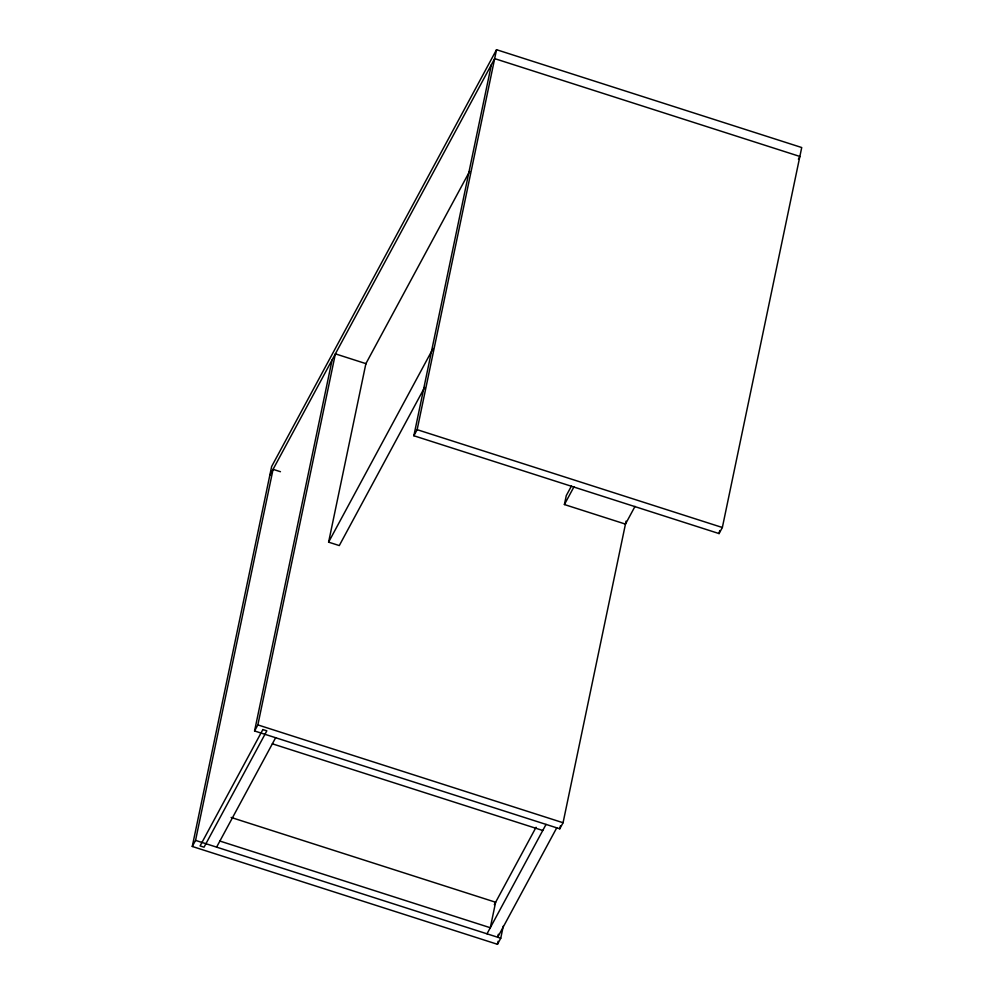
<?xml version="1.0" encoding="UTF-8"?>
<svg xmlns="http://www.w3.org/2000/svg" width="994" height="994" viewBox="0 0 994 994"><rect width="100%" height="100%" fill="white"/><g stroke="black" fill="none" stroke-linecap="round" stroke-linejoin="round"><path stroke-width="1.49" d="M503.275 926.11L500.752 938.224L497.472 944.3L192.277 846.466L271.648 466.497L496.528 49.7L801.723 147.534L722.352 527.503L719.072 533.579L413.864 435.757L491.384 64.709M192.277 846.466L195.557 840.39L273.064 469.342L280.445 471.703M626.071 521.142L563.064 822.734L559.784 828.81L254.576 730.975L332.095 359.927M254.576 730.975L257.856 724.899L335.376 353.852L366.339 363.779M424.649 387.362L339.289 545.569L328.604 542.152L365.891 363.642L469.653 171.328M413.864 435.757L417.145 429.669L496.528 49.7M635.017 506.381L625.45 524.111L564.406 504.542L566.269 495.621L571.426 486.066M498.329 934.248L497.696 937.243L556.727 827.84M497.472 944.3L498.106 941.268M559.784 828.81L560.417 825.79M719.072 533.579L719.706 530.56M269.784 475.418L494.664 58.621L799.859 156.456L798.393 159.189M328.604 542.152L433.098 348.472M216.605 847.136L275.636 737.734M564.406 504.542L573.973 486.811M494.316 904.677L536.064 827.269M487.01 933.813L546.041 824.411M417.145 429.669L722.352 527.503M257.856 724.899L563.064 822.734M272.356 743.81L542.761 830.487M231.13 817.453L495.621 902.241L490.291 927.737L219.885 841.061M195.557 840.39L500.752 938.224M262.863 729.559L200.092 845.919L204.056 847.186L266.827 730.839L262.863 729.559"/></g></svg>
